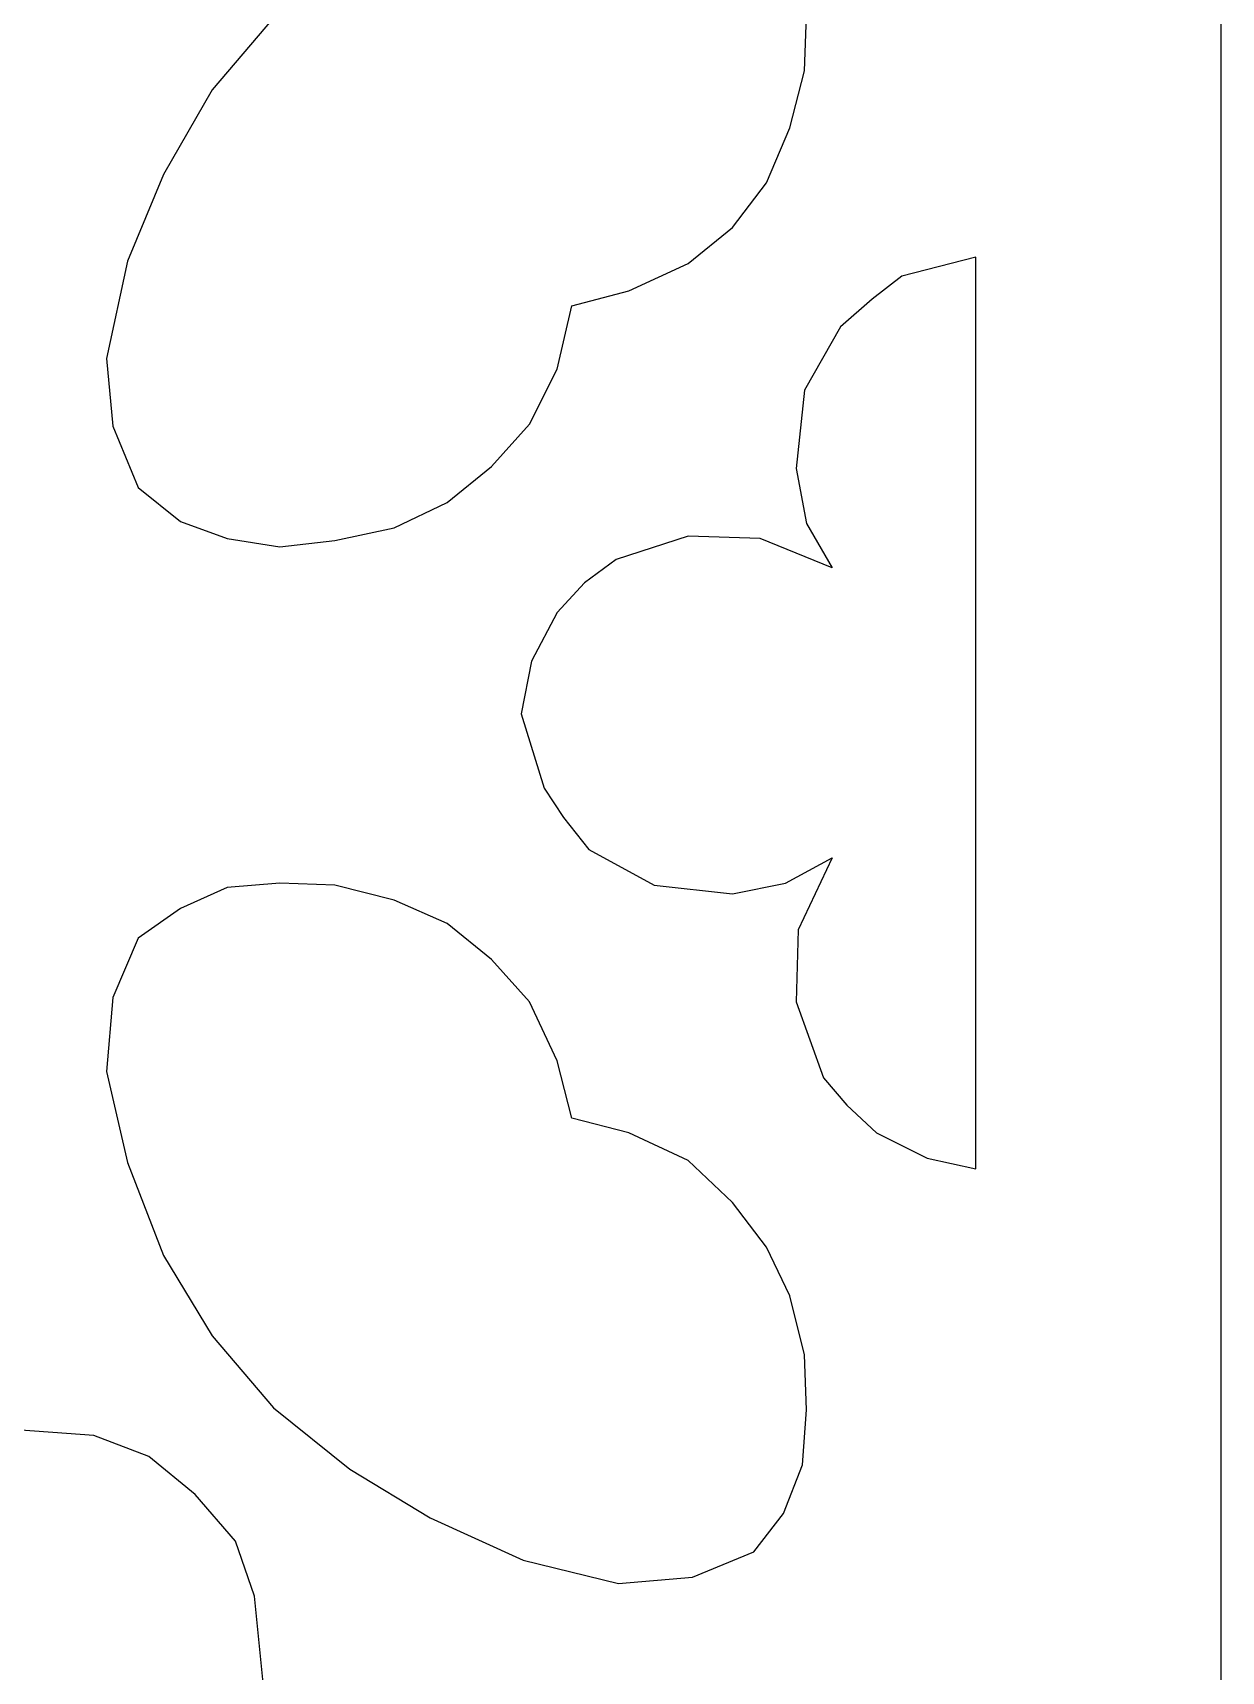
# Model space of a CAD drawing. Header units: centimetres. Extents: x 9.52 to 17.19, y -9 to -1.32.
# Drawn here: x 15.324 to 17.192, y -6.664 to -4.089 of the extents above; entities that cross this region are included whole.
import ezdxf

# ---------------------------------------------------------------- set-up
doc = ezdxf.new("R2010")
doc.units = ezdxf.units.CM
doc.header["$MEASUREMENT"] = 0
doc.layers.add('layer 1', color=7, linetype='Continuous')

msp = doc.modelspace()

# ---------------------------------------------------------------- linework, layer by layer
at = {"layer": 'layer 1', "color": 250}
for points, knots in [([(17.19217, -1.31538), (17.19217, -1.31538), (17.19217, -9.00021), (17.19217, -9.00021), (17.19217, -9.00021), (17.19217, -9.00021), (9.51732, -9.00021), (9.51732, -9.00021), (9.51732, -9.00021), (9.51732, -9.00021), (9.51732, -1.31538), (9.51732, -1.31538), (9.51732, -1.31538), (9.51732, -1.31538), (17.19217, -1.31538), (17.19217, -1.31538)], [0, 0, 0, 0, 0.2, 0.2, 0.2, 0.2, 0.4, 0.4, 0.4, 0.4, 0.6, 0.6, 0.6, 0.6, 1, 1, 1, 1]), ([(16.17129, -4.51767), (16.17129, -4.51767), (16.14802, -4.61743), (16.14802, -4.61743), (16.14802, -4.61743), (16.14802, -4.61743), (16.10478, -4.70389), (16.10478, -4.70389), (16.10478, -4.70389), (16.10478, -4.70389), (16.04493, -4.77039), (16.04493, -4.77039), (16.04493, -4.77039), (16.04493, -4.77039), (15.9751, -4.82692), (15.9751, -4.82692), (15.9751, -4.82692), (15.9751, -4.82692), (15.89197, -4.86682), (15.89197, -4.86682), (15.89197, -4.86682), (15.89197, -4.86682), (15.79885, -4.88677), (15.79885, -4.88677), (15.79885, -4.88677), (15.79885, -4.88677), (15.7124, -4.89675), (15.7124, -4.89675), (15.7124, -4.89675), (15.7124, -4.89675), (15.62926, -4.88345), (15.62926, -4.88345), (15.62926, -4.88345), (15.62926, -4.88345), (15.55611, -4.85685), (15.55611, -4.85685), (15.55611, -4.85685), (15.55611, -4.85685), (15.4896, -4.80365), (15.4896, -4.80365), (15.4896, -4.80365), (15.4896, -4.80365), (15.4497, -4.70721), (15.4497, -4.70721), (15.4497, -4.70721), (15.4497, -4.70721), (15.43972, -4.6008), (15.43972, -4.6008), (15.43972, -4.6008), (15.43972, -4.6008), (15.47297, -4.44784), (15.47297, -4.44784), (15.47297, -4.44784), (15.47297, -4.44784), (15.52951, -4.3115), (15.52951, -4.3115), (15.52951, -4.3115), (15.52951, -4.3115), (15.60599, -4.17848), (15.60599, -4.17848), (15.60599, -4.17848), (15.60599, -4.17848), (15.70242, -4.06542), (15.70242, -4.06542), (15.70242, -4.06542), (15.70242, -4.06542), (15.82213, -3.96566), (15.82213, -3.96566), (15.82213, -3.96566), (15.82213, -3.96566), (15.94849, -3.88918), (15.94849, -3.88918), (15.94849, -3.88918), (15.94849, -3.88918), (16.09481, -3.82932), (16.09481, -3.82932), (16.09481, -3.82932), (16.09481, -3.82932), (16.24445, -3.79607), (16.24445, -3.79607), (16.24445, -3.79607), (16.24445, -3.79607), (16.36083, -3.7994), (16.36083, -3.7994), (16.36083, -3.7994), (16.36083, -3.7994), (16.45727, -3.84262), (16.45727, -3.84262), (16.45727, -3.84262), (16.45727, -3.84262), (16.50383, -3.89916), (16.50383, -3.89916), (16.50383, -3.89916), (16.50383, -3.89916), (16.53375, -3.97564), (16.53375, -3.97564), (16.53375, -3.97564), (16.53375, -3.97564), (16.5404, -4.0621), (16.5404, -4.0621), (16.5404, -4.0621), (16.5404, -4.0621), (16.53708, -4.14855), (16.53708, -4.14855), (16.53708, -4.14855), (16.53708, -4.14855), (16.5138, -4.23834), (16.5138, -4.23834), (16.5138, -4.23834), (16.5138, -4.23834), (16.47722, -4.32479), (16.47722, -4.32479), (16.47722, -4.32479), (16.47722, -4.32479), (16.42402, -4.39463), (16.42402, -4.39463), (16.42402, -4.39463), (16.42402, -4.39463), (16.35419, -4.45116), (16.35419, -4.45116), (16.35419, -4.45116), (16.35419, -4.45116), (16.26107, -4.49439), (16.26107, -4.49439), (16.26107, -4.49439), (16.26107, -4.49439), (16.17129, -4.51767), (16.17129, -4.51767)], [0, 0, 0, 0, 0.030303, 0.030303, 0.030303, 0.030303, 0.0606061, 0.0606061, 0.0606061, 0.0606061, 0.0909091, 0.0909091, 0.0909091, 0.0909091, 0.1212121, 0.1212121, 0.1212121, 0.1212121, 0.1515152, 0.1515152, 0.1515152, 0.1515152, 0.1818182, 0.1818182, 0.1818182, 0.1818182, 0.2121212, 0.2121212, 0.2121212, 0.2121212, 0.2424242, 0.2424242, 0.2424242, 0.2424242, 0.2727273, 0.2727273, 0.2727273, 0.2727273, 0.3030303, 0.3030303, 0.3030303, 0.3030303, 0.3333333, 0.3333333, 0.3333333, 0.3333333, 0.3636364, 0.3636364, 0.3636364, 0.3636364, 0.3939394, 0.3939394, 0.3939394, 0.3939394, 0.4242424, 0.4242424, 0.4242424, 0.4242424, 0.4545455, 0.4545455, 0.4545455, 0.4545455, 0.4848485, 0.4848485, 0.4848485, 0.4848485, 0.5151515, 0.5151515, 0.5151515, 0.5151515, 0.5454545, 0.5454545, 0.5454545, 0.5454545, 0.5757576, 0.5757576, 0.5757576, 0.5757576, 0.6060606, 0.6060606, 0.6060606, 0.6060606, 0.6363636, 0.6363636, 0.6363636, 0.6363636, 0.6666667, 0.6666667, 0.6666667, 0.6666667, 0.6969697, 0.6969697, 0.6969697, 0.6969697, 0.7272727, 0.7272727, 0.7272727, 0.7272727, 0.7575758, 0.7575758, 0.7575758, 0.7575758, 0.7878788, 0.7878788, 0.7878788, 0.7878788, 0.8181818, 0.8181818, 0.8181818, 0.8181818, 0.8484848, 0.8484848, 0.8484848, 0.8484848, 0.8787879, 0.8787879, 0.8787879, 0.8787879, 0.9090909, 0.9090909, 0.9090909, 0.9090909, 0.9393939, 0.9393939, 0.9393939, 0.9393939, 1, 1, 1, 1]), ([(16.80643, -5.8744), (16.80643, -5.8744), (16.72995, -5.85777), (16.72995, -5.85777), (16.72995, -5.85777), (16.72995, -5.85777), (16.65014, -5.81787), (16.65014, -5.81787), (16.65014, -5.81787), (16.65014, -5.81787), (16.60359, -5.77464), (16.60359, -5.77464), (16.60359, -5.77464), (16.60359, -5.77464), (16.567, -5.73141), (16.567, -5.73141), (16.567, -5.73141), (16.567, -5.73141), (16.52378, -5.6117), (16.52378, -5.6117), (16.52378, -5.6117), (16.52378, -5.6117), (16.5271, -5.49864), (16.5271, -5.49864), (16.5271, -5.49864), (16.5271, -5.49864), (16.58031, -5.38558), (16.58031, -5.38558), (16.58031, -5.38558), (16.58031, -5.38558), (16.50715, -5.42548), (16.50715, -5.42548), (16.50715, -5.42548), (16.50715, -5.42548), (16.42402, -5.44211), (16.42402, -5.44211), (16.42402, -5.44211), (16.42402, -5.44211), (16.30098, -5.4288), (16.30098, -5.4288), (16.30098, -5.4288), (16.30098, -5.4288), (16.1979, -5.37228), (16.1979, -5.37228), (16.1979, -5.37228), (16.1979, -5.37228), (16.15799, -5.3224), (16.15799, -5.3224), (16.15799, -5.3224), (16.15799, -5.3224), (16.12806, -5.27584), (16.12806, -5.27584), (16.12806, -5.27584), (16.12806, -5.27584), (16.09149, -5.15945), (16.09149, -5.15945), (16.09149, -5.15945), (16.09149, -5.15945), (16.10811, -5.07632), (16.10811, -5.07632), (16.10811, -5.07632), (16.10811, -5.07632), (16.14802, -4.99984), (16.14802, -4.99984), (16.14802, -4.99984), (16.14802, -4.99984), (16.19124, -4.95328), (16.19124, -4.95328), (16.19124, -4.95328), (16.19124, -4.95328), (16.24112, -4.9167), (16.24112, -4.9167), (16.24112, -4.9167), (16.24112, -4.9167), (16.35419, -4.88013), (16.35419, -4.88013), (16.35419, -4.88013), (16.35419, -4.88013), (16.46725, -4.88345), (16.46725, -4.88345), (16.46725, -4.88345), (16.46725, -4.88345), (16.58031, -4.93001), (16.58031, -4.93001), (16.58031, -4.93001), (16.58031, -4.93001), (16.5404, -4.86018), (16.5404, -4.86018), (16.5404, -4.86018), (16.5404, -4.86018), (16.52378, -4.77372), (16.52378, -4.77372), (16.52378, -4.77372), (16.52378, -4.77372), (16.53708, -4.65068), (16.53708, -4.65068), (16.53708, -4.65068), (16.53708, -4.65068), (16.59361, -4.55092), (16.59361, -4.55092), (16.59361, -4.55092), (16.59361, -4.55092), (16.64349, -4.50769), (16.64349, -4.50769), (16.64349, -4.50769), (16.64349, -4.50769), (16.69005, -4.47111), (16.69005, -4.47111), (16.69005, -4.47111), (16.69005, -4.47111), (16.80643, -4.44118), (16.80643, -4.44118), (16.80643, -4.44118), (16.80643, -4.44118), (16.80643, -5.8744), (16.80643, -5.8744)], [0, 0, 0, 0, 0.0333333, 0.0333333, 0.0333333, 0.0333333, 0.0666667, 0.0666667, 0.0666667, 0.0666667, 0.1, 0.1, 0.1, 0.1, 0.1333333, 0.1333333, 0.1333333, 0.1333333, 0.1666667, 0.1666667, 0.1666667, 0.1666667, 0.2, 0.2, 0.2, 0.2, 0.2333333, 0.2333333, 0.2333333, 0.2333333, 0.2666667, 0.2666667, 0.2666667, 0.2666667, 0.3, 0.3, 0.3, 0.3, 0.3333333, 0.3333333, 0.3333333, 0.3333333, 0.3666667, 0.3666667, 0.3666667, 0.3666667, 0.4, 0.4, 0.4, 0.4, 0.4333333, 0.4333333, 0.4333333, 0.4333333, 0.4666667, 0.4666667, 0.4666667, 0.4666667, 0.5, 0.5, 0.5, 0.5, 0.5333333, 0.5333333, 0.5333333, 0.5333333, 0.5666667, 0.5666667, 0.5666667, 0.5666667, 0.6, 0.6, 0.6, 0.6, 0.6333333, 0.6333333, 0.6333333, 0.6333333, 0.6666667, 0.6666667, 0.6666667, 0.6666667, 0.7, 0.7, 0.7, 0.7, 0.7333333, 0.7333333, 0.7333333, 0.7333333, 0.7666667, 0.7666667, 0.7666667, 0.7666667, 0.8, 0.8, 0.8, 0.8, 0.8333333, 0.8333333, 0.8333333, 0.8333333, 0.8666667, 0.8666667, 0.8666667, 0.8666667, 0.9, 0.9, 0.9, 0.9, 0.9333333, 0.9333333, 0.9333333, 0.9333333, 1, 1, 1, 1]), ([(16.17129, -5.79459), (16.17129, -5.79459), (16.26107, -5.81787), (16.26107, -5.81787), (16.26107, -5.81787), (16.26107, -5.81787), (16.35419, -5.8611), (16.35419, -5.8611), (16.35419, -5.8611), (16.35419, -5.8611), (16.42402, -5.9276), (16.42402, -5.9276), (16.42402, -5.9276), (16.42402, -5.9276), (16.47722, -5.99744), (16.47722, -5.99744), (16.47722, -5.99744), (16.47722, -5.99744), (16.5138, -6.07392), (16.5138, -6.07392), (16.5138, -6.07392), (16.5138, -6.07392), (16.53708, -6.16702), (16.53708, -6.16702), (16.53708, -6.16702), (16.53708, -6.16702), (16.5404, -6.25349), (16.5404, -6.25349), (16.5404, -6.25349), (16.5404, -6.25349), (16.53375, -6.33995), (16.53375, -6.33995), (16.53375, -6.33995), (16.53375, -6.33995), (16.50383, -6.41643), (16.50383, -6.41643), (16.50383, -6.41643), (16.50383, -6.41643), (16.45727, -6.47629), (16.45727, -6.47629), (16.45727, -6.47629), (16.45727, -6.47629), (16.36083, -6.51619), (16.36083, -6.51619), (16.36083, -6.51619), (16.36083, -6.51619), (16.24445, -6.52617), (16.24445, -6.52617), (16.24445, -6.52617), (16.24445, -6.52617), (16.09481, -6.48958), (16.09481, -6.48958), (16.09481, -6.48958), (16.09481, -6.48958), (15.94849, -6.42308), (15.94849, -6.42308), (15.94849, -6.42308), (15.94849, -6.42308), (15.82213, -6.3466), (15.82213, -6.3466), (15.82213, -6.3466), (15.82213, -6.3466), (15.70242, -6.25016), (15.70242, -6.25016), (15.70242, -6.25016), (15.70242, -6.25016), (15.60599, -6.1371), (15.60599, -6.1371), (15.60599, -6.1371), (15.60599, -6.1371), (15.52951, -6.01074), (15.52951, -6.01074), (15.52951, -6.01074), (15.52951, -6.01074), (15.47297, -5.86442), (15.47297, -5.86442), (15.47297, -5.86442), (15.47297, -5.86442), (15.43972, -5.72143), (15.43972, -5.72143), (15.43972, -5.72143), (15.43972, -5.72143), (15.4497, -5.60505), (15.4497, -5.60505), (15.4497, -5.60505), (15.4497, -5.60505), (15.4896, -5.51194), (15.4896, -5.51194), (15.4896, -5.51194), (15.4896, -5.51194), (15.55611, -5.46538), (15.55611, -5.46538), (15.55611, -5.46538), (15.55611, -5.46538), (15.62926, -5.43213), (15.62926, -5.43213), (15.62926, -5.43213), (15.62926, -5.43213), (15.7124, -5.42548), (15.7124, -5.42548), (15.7124, -5.42548), (15.7124, -5.42548), (15.79885, -5.4288), (15.79885, -5.4288), (15.79885, -5.4288), (15.79885, -5.4288), (15.89197, -5.45209), (15.89197, -5.45209), (15.89197, -5.45209), (15.89197, -5.45209), (15.9751, -5.48866), (15.9751, -5.48866), (15.9751, -5.48866), (15.9751, -5.48866), (16.04493, -5.54519), (16.04493, -5.54519), (16.04493, -5.54519), (16.04493, -5.54519), (16.10478, -5.6117), (16.10478, -5.6117), (16.10478, -5.6117), (16.10478, -5.6117), (16.14802, -5.70481), (16.14802, -5.70481), (16.14802, -5.70481), (16.14802, -5.70481), (16.17129, -5.79459), (16.17129, -5.79459)], [0, 0, 0, 0, 0.030303, 0.030303, 0.030303, 0.030303, 0.0606061, 0.0606061, 0.0606061, 0.0606061, 0.0909091, 0.0909091, 0.0909091, 0.0909091, 0.1212121, 0.1212121, 0.1212121, 0.1212121, 0.1515152, 0.1515152, 0.1515152, 0.1515152, 0.1818182, 0.1818182, 0.1818182, 0.1818182, 0.2121212, 0.2121212, 0.2121212, 0.2121212, 0.2424242, 0.2424242, 0.2424242, 0.2424242, 0.2727273, 0.2727273, 0.2727273, 0.2727273, 0.3030303, 0.3030303, 0.3030303, 0.3030303, 0.3333333, 0.3333333, 0.3333333, 0.3333333, 0.3636364, 0.3636364, 0.3636364, 0.3636364, 0.3939394, 0.3939394, 0.3939394, 0.3939394, 0.4242424, 0.4242424, 0.4242424, 0.4242424, 0.4545455, 0.4545455, 0.4545455, 0.4545455, 0.4848485, 0.4848485, 0.4848485, 0.4848485, 0.5151515, 0.5151515, 0.5151515, 0.5151515, 0.5454545, 0.5454545, 0.5454545, 0.5454545, 0.5757576, 0.5757576, 0.5757576, 0.5757576, 0.6060606, 0.6060606, 0.6060606, 0.6060606, 0.6363636, 0.6363636, 0.6363636, 0.6363636, 0.6666667, 0.6666667, 0.6666667, 0.6666667, 0.6969697, 0.6969697, 0.6969697, 0.6969697, 0.7272727, 0.7272727, 0.7272727, 0.7272727, 0.7575758, 0.7575758, 0.7575758, 0.7575758, 0.7878788, 0.7878788, 0.7878788, 0.7878788, 0.8181818, 0.8181818, 0.8181818, 0.8181818, 0.8484848, 0.8484848, 0.8484848, 0.8484848, 0.8787879, 0.8787879, 0.8787879, 0.8787879, 0.9090909, 0.9090909, 0.9090909, 0.9090909, 0.9393939, 0.9393939, 0.9393939, 0.9393939, 1, 1, 1, 1]), ([(15.41977, -6.29339), (15.41977, -6.29339), (15.50623, -6.32664), (15.50623, -6.32664), (15.50623, -6.32664), (15.50623, -6.32664), (15.57938, -6.3865), (15.57938, -6.3865), (15.57938, -6.3865), (15.57938, -6.3865), (15.64256, -6.45966), (15.64256, -6.45966), (15.64256, -6.45966), (15.64256, -6.45966), (15.67249, -6.54612), (15.67249, -6.54612), (15.67249, -6.54612), (15.67249, -6.54612), (15.6858, -6.68245), (15.6858, -6.68245), (15.6858, -6.68245), (15.6858, -6.68245), (15.67249, -6.74896), (15.67249, -6.74896), (15.67249, -6.74896), (15.67249, -6.74896), (15.64589, -6.80881), (15.64589, -6.80881), (15.64589, -6.80881), (15.64589, -6.80881), (15.61597, -6.84207), (15.61597, -6.84207), (15.61597, -6.84207), (15.61597, -6.84207), (15.57606, -6.87532), (15.57606, -6.87532), (15.57606, -6.87532), (15.57606, -6.87532), (15.48627, -6.90858), (15.48627, -6.90858), (15.48627, -6.90858), (15.48627, -6.90858), (15.40314, -6.90858), (15.40314, -6.90858), (15.40314, -6.90858), (15.40314, -6.90858), (15.32001, -6.88862), (15.32001, -6.88862), (15.32001, -6.88862), (15.32001, -6.88862), (15.24353, -6.84872), (15.24353, -6.84872), (15.24353, -6.84872), (15.24353, -6.84872), (15.17037, -6.79551), (15.17037, -6.79551), (15.17037, -6.79551), (15.17037, -6.79551), (15.12382, -6.72568), (15.12382, -6.72568), (15.12382, -6.72568), (15.12382, -6.72568), (15.07726, -6.64588), (15.07726, -6.64588), (15.07726, -6.64588), (15.07726, -6.64588), (15.05731, -6.56274), (15.05731, -6.56274), (15.05731, -6.56274), (15.05731, -6.56274), (15.05731, -6.48626), (15.05731, -6.48626), (15.05731, -6.48626), (15.05731, -6.48626), (15.09056, -6.38983), (15.09056, -6.38983), (15.09056, -6.38983), (15.09056, -6.38983), (15.12382, -6.35324), (15.12382, -6.35324), (15.12382, -6.35324), (15.12382, -6.35324), (15.15707, -6.32332), (15.15707, -6.32332), (15.15707, -6.32332), (15.15707, -6.32332), (15.21692, -6.29339), (15.21692, -6.29339), (15.21692, -6.29339), (15.21692, -6.29339), (15.28343, -6.28341), (15.28343, -6.28341), (15.28343, -6.28341), (15.28343, -6.28341), (15.41977, -6.29339), (15.41977, -6.29339)], [0, 0, 0, 0, 0.04, 0.04, 0.04, 0.04, 0.08, 0.08, 0.08, 0.08, 0.12, 0.12, 0.12, 0.12, 0.16, 0.16, 0.16, 0.16, 0.2, 0.2, 0.2, 0.2, 0.24, 0.24, 0.24, 0.24, 0.28, 0.28, 0.28, 0.28, 0.32, 0.32, 0.32, 0.32, 0.36, 0.36, 0.36, 0.36, 0.4, 0.4, 0.4, 0.4, 0.44, 0.44, 0.44, 0.44, 0.48, 0.48, 0.48, 0.48, 0.52, 0.52, 0.52, 0.52, 0.56, 0.56, 0.56, 0.56, 0.6, 0.6, 0.6, 0.6, 0.64, 0.64, 0.64, 0.64, 0.68, 0.68, 0.68, 0.68, 0.72, 0.72, 0.72, 0.72, 0.76, 0.76, 0.76, 0.76, 0.8, 0.8, 0.8, 0.8, 0.84, 0.84, 0.84, 0.84, 0.88, 0.88, 0.88, 0.88, 0.92, 0.92, 0.92, 0.92, 1, 1, 1, 1])]:
    msp.add_open_spline(points, degree=3, knots=knots, dxfattribs=at)

doc.saveas('drawing.dxf')
